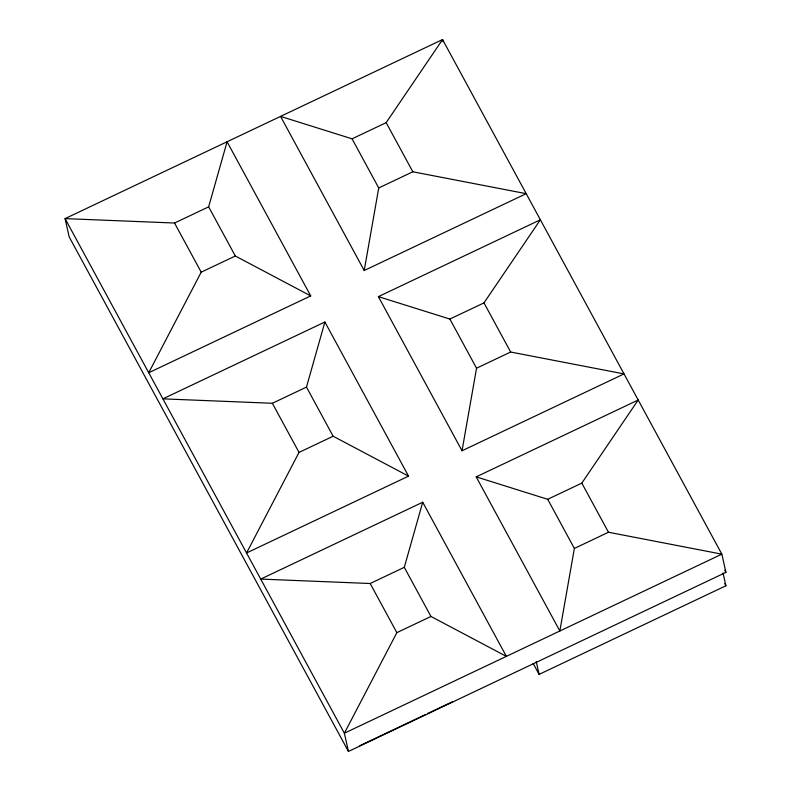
<?xml version="1.0" encoding="UTF-8"?>
<svg xmlns="http://www.w3.org/2000/svg" width="791" height="791" viewBox="0 0 791 791"><rect width="100%" height="100%" fill="white"/><g stroke="black" fill="none" stroke-linecap="round" stroke-linejoin="round"><path stroke-width="1.19" d="M364.216 270.522L378.731 187.961L352.064 138.821L280.558 116.396L364.216 270.522L526.203 193.676L412.833 171.785L378.731 187.961M462.033 450.761L476.548 368.201L449.881 319.06L378.385 296.635L462.033 450.761L624.02 373.916L510.66 352.025L476.548 368.201M547.698 499.299L574.365 548.44L559.85 631L476.202 476.864L638.189 400.019L581.81 483.113L547.698 499.299L476.202 476.864M235.322 255.997L208.646 206.856L227.076 141.767L310.725 295.903L148.728 372.749L201.211 272.173L235.322 255.997L310.725 295.903M306.473 387.096L324.893 322.006L162.897 398.852L272.361 403.272L306.473 387.096L333.14 436.227L408.542 476.133L246.555 552.978L299.028 452.412L333.14 436.227M404.29 567.325L422.71 502.236L260.723 579.081L370.178 583.511L404.29 567.325L430.957 616.466L506.369 656.372L422.71 502.236M430.957 616.466L396.855 632.642L344.372 733.217L348.445 751.45L725.92 572.387L721.847 554.155L442.555 39.55L65.08 218.613L69.153 236.845L348.445 751.45M352.064 138.821L386.166 122.645L442.555 39.55L443.059 41.834M449.881 319.06L483.983 302.884L540.372 219.789L378.385 296.635M574.365 548.44L608.477 532.254L721.847 554.155L344.372 733.217L65.08 218.613L174.544 223.032L208.646 206.856M359.935 745.636L425.281 714.649M427.496 713.591L452.966 701.508M533.174 663.461L539.096 674.387L725.901 585.775L723.023 572.911M724.744 570.212L725.92 572.387M724.724 583.6L725.901 585.775M386.166 122.645L412.833 171.785M483.983 302.884L510.66 352.025M581.81 483.113L608.477 532.254M324.893 322.006L408.542 476.133M174.544 223.032L201.211 272.173M272.361 403.272L299.028 452.412M370.178 583.511L396.855 632.642M536.229 661.523L539.096 674.387"/></g></svg>
